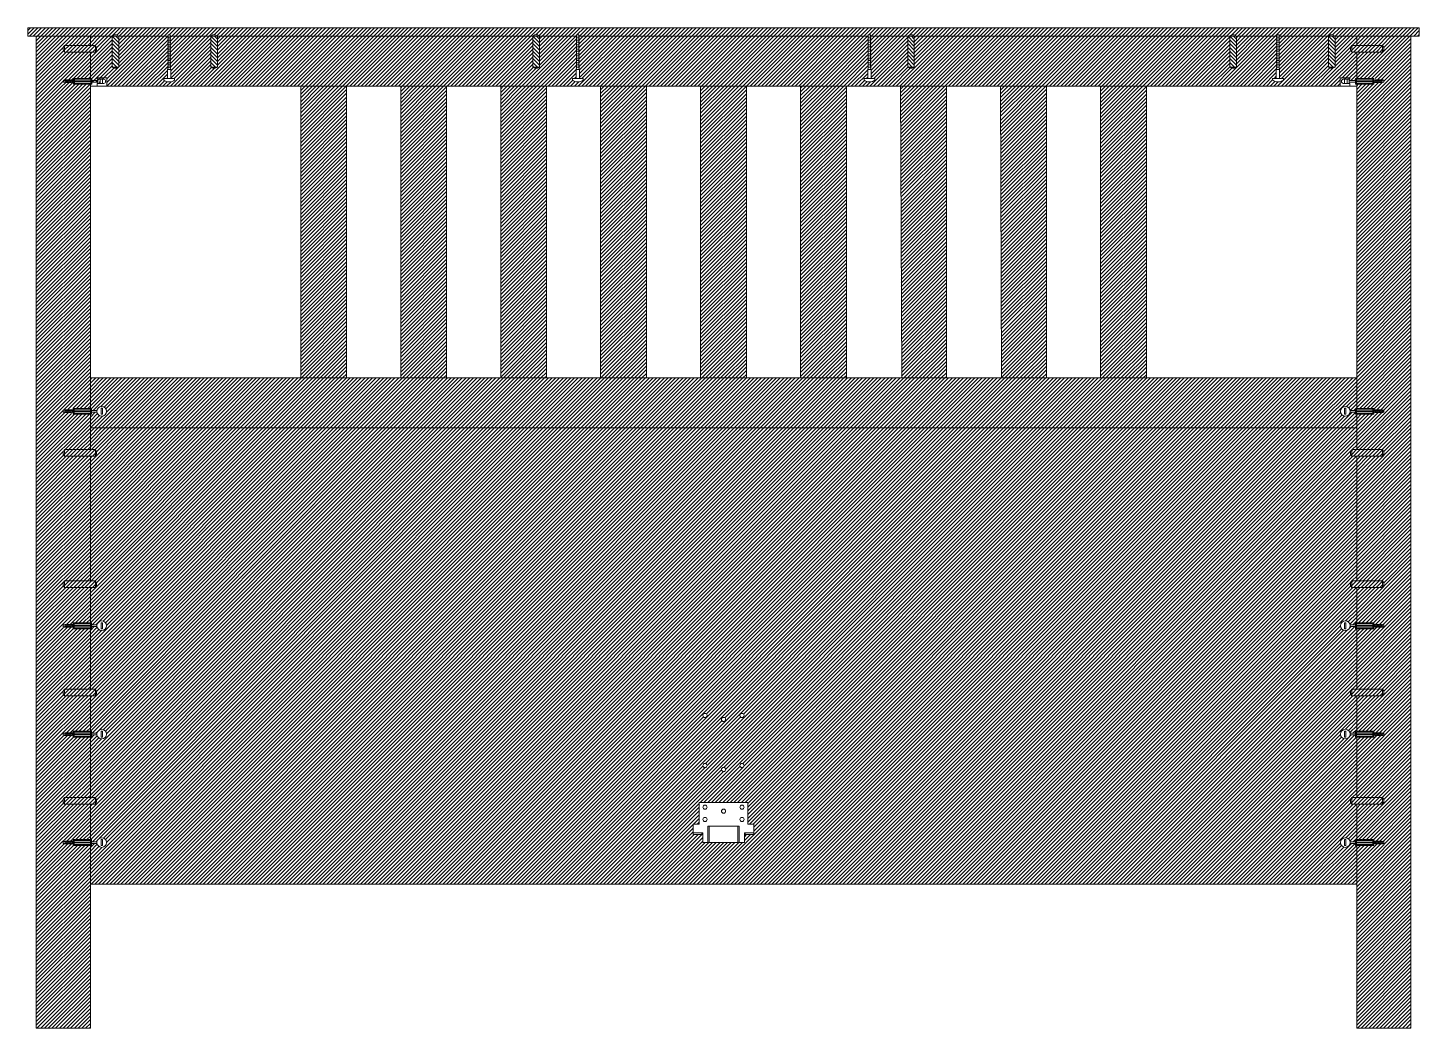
# Model space of a CAD drawing. Header units: centimetres. Extents: x 1374 to 32783, y -8913 to -2520.
# Drawn here: x 15496 to 17166, y -5605 to -4405 of the extents above; entities that cross this region are included whole.
import ezdxf

# ---------------------------------------------------------------- set-up
doc = ezdxf.new("R2010")
doc.units = ezdxf.units.CM
for name, color, linetype, lineweight in [('A-DETL-MCUT1', 7, 'Continuous', 18), ('A-ELEV-MBE', 8, 'Continuous', 18), ('A-FURN', 8, 'Continuous', 18), ('A-SECT-MCUT1', 7, 'Continuous', 13), ('G-ANNO-NPLT', 2, 'Continuous', 18)]:
    doc.layers.add(name, color=color, linetype=linetype, lineweight=lineweight)

# ---------------------------------------------------------------- blocks, each defined once
blk = doc.blocks.new('12222222')
at = {"layer": 'A-SECT-MCUT1'}
for p, q in [((5575.4, 337.4), (5568.4, 337.4)), ((5568.4, 315.4), (5568.4, 337.4)), ((5575.4, 336.2), (5568.4, 336.2)), ((5569.4, 316.6), (5569.4, 336.2)), ((5569.9, 348.1), (5573.9, 346.9)), ((5569.9, 346.8), (5573.9, 345.7)), ((5569.9, 345.6), (5573.9, 344.4)), ((5569.9, 344.3), (5573.9, 343.2)), ((5569.9, 343.1), (5573.9, 341.9)), ((5569.9, 341.9), (5573.9, 340.7)), ((5569.9, 340.6), (5573.9, 339.4)), ((5569.9, 339.4), (5573.9, 338.2)), ((5573.1, 349.4), (5570.7, 349.4)), ((5571.4, 336.2), (5571.4, 316.6)), ((5572.4, 336.2), (5572.4, 316.6)), ((5574.4, 316.6), (5574.4, 336.2)), ((5575.4, 315.4), (5575.4, 337.4)), ((5575.4, 337.4), (5575.4, 336.2)), ((5567.8, 308.9), (5569.3, 308.9)), ((5567.8, 297.3), (5567.8, 308.9)), ((5569.3, 308.9), (5567.8, 308.9)), ((5575.4, 316.6), (5568.4, 316.6)), ((5575.4, 315.4), (5568.4, 315.4)), ((5569.3, 308.9), (5569.3, 300.9)), ((5569.3, 305.4), (5569.3, 307.9)), ((5574.5, 307.9), (5569.3, 307.9)), ((5574.5, 305.4), (5569.3, 305.4)), ((5569.3, 305.4), (5574.5, 305.4)), ((5574.5, 302.4), (5569.3, 302.4)), ((5570.9, 307.9), (5570.9, 315.4)), ((5572.9, 307.9), (5572.9, 315.4)), ((5574.5, 308.9), (5577.8, 308.9)), ((5574.5, 308.9), (5574.5, 300.9)), ((5574.5, 305.4), (5574.5, 307.9)), ((5575.4, 315.4), (5575.4, 316.6)), ((5577.8, 297.3), (5577.8, 308.9)), ((5577.8, 297.3), (5567.8, 297.3))]:
    blk.add_line(p, q, dxfattribs=at)
for points in [[(5570.7, 349.4), (5570.7, 337.4)], [(5573.1, 337.4), (5573.1, 349.4)]]:
    blk.add_lwpolyline(points, dxfattribs=at)
blk.add_arc((5571.9, 301.4), 2.67, 190.3048, 349.6952, dxfattribs=at)
blk = doc.blocks.new('66666666666666666666666666666666666')
at = {"layer": 'A-ELEV-MBE'}
h = blk.add_hatch(dxfattribs=at)
h.set_pattern_fill('ANSI31', color=256)
h.paths.add_polyline_path([(14080.5, -534.8), (14070.5, -534.8), (14005.5, -534.8), (12420.5, -534.8), (12410.5, -534.8), (12410.5, -544.8), (12511.5, -544.8), (12514, -543.3), (12517, -543.3), (12519.5, -544.8), (12578.7, -544.8), (12578.7, -543.3), (12581.4, -543.3), (12581.4, -544.8), (12630, -544.8), (12632.5, -543.3), (12635.5, -543.3), (12638, -544.8), (13016.5, -544.8), (13019, -543.3), (13022, -543.3), (13024.5, -544.8), (13069.2, -544.8), (13069.2, -543.3), (13071.9, -543.3), (13071.9, -544.8), (13419.2, -544.8), (13419.2, -543.3), (13421.9, -543.3), (13421.9, -544.8), (13466.5, -544.8), (13469, -543.3), (13472, -543.3), (13474.5, -544.8), (13853, -544.8), (13855.5, -543.3), (13858.5, -543.3), (13861, -544.8), (13909.7, -544.8), (13909.7, -543.3), (13912.4, -543.3), (13912.4, -544.8), (13971.5, -544.8), (13974, -543.3), (13977, -543.3), (13979.5, -544.8), (14080.5, -544.8)])
h = blk.add_hatch(dxfattribs=at)
h.set_pattern_fill('ANSI31', color=256)
h.paths.add_polyline_path([(12485.5, -602.4), (12465, -602.4), (12465, -595.4), (12485.5, -595.4), (12485.5, -563.8), (12454.5, -563.8), (12453, -561.3), (12453, -555.8), (12485.5, -555.8), (12485.5, -544.8), (12420.5, -544.8), (12420.5, -1074.8), (12420.5, -1734.8), (12485.5, -1734.8), (12485.5, -1515.6), (12462.6, -1515.6), (12463.3, -1513.3), (12462.1, -1513.3), (12461.8, -1514.1), (12458.1, -1514.1), (12458.3, -1513.3), (12457.1, -1513.3), (12456.9, -1514.1), (12453, -1514.1), (12453, -1511), (12455.3, -1511), (12455.5, -1510.1), (12458, -1510.1), (12458, -1510.1), (12461.7, -1510.1), (12461.5, -1511), (12462.7, -1511), (12463.4, -1508.6), (12485.5, -1508.6), (12485.5, -1466.1), (12454.5, -1466.1), (12453, -1463.6), (12453, -1458.1), (12485.5, -1458.1), (12485.5, -1385.6), (12462.6, -1385.6), (12463.3, -1383.3), (12462.1, -1383.3), (12461.8, -1384.1), (12456.9, -1384.1), (12457.1, -1383.3), (12455.8, -1383.3), (12455.6, -1384.1), (12453, -1384.1), (12453, -1381), (12455.3, -1381), (12455.5, -1380.1), (12458, -1380.1), (12458, -1380.1), (12461.7, -1380.1), (12461.5, -1381), (12462.7, -1381), (12463.4, -1378.6), (12485.5, -1378.6), (12485.5, -1336.1), (12454.5, -1336.1), (12453, -1333.6), (12453, -1328.1), (12485.5, -1328.1), (12485.5, -1255.6), (12462.6, -1255.6), (12463.3, -1253.3), (12462.1, -1253.3), (12461.8, -1254.1), (12456.9, -1254.1), (12457.1, -1253.3), (12455.8, -1253.3), (12455.6, -1254.1), (12453, -1254.1), (12453, -1251), (12455.3, -1251), (12455.5, -1250.1), (12458, -1250.1), (12458, -1250.1), (12461.7, -1250.1), (12461.5, -1251), (12462.7, -1251), (12463.4, -1248.6), (12485.5, -1248.6), (12485.5, -1206.1), (12454.5, -1206.1), (12453, -1203.6), (12453, -1198.1), (12485.5, -1198.1), (12485.5, -1048.8), (12454.5, -1048.8), (12453, -1046.3), (12453, -1040.8), (12485.5, -1040.8), (12485.5, -998.3), (12462.6, -998.3), (12463.3, -995.9), (12462.1, -995.9), (12461.8, -996.8), (12458.1, -996.8), (12458.3, -995.9), (12457.1, -995.9), (12456.9, -996.8), (12453, -996.8), (12453, -993.6), (12455.3, -993.6), (12455.5, -992.8), (12458, -992.8), (12458, -992.8), (12461.7, -992.8), (12461.5, -993.6), (12462.7, -993.6), (12463.4, -991.3), (12485.5, -991.3)])
h = blk.add_hatch(dxfattribs=at)
h.set_pattern_fill('ANSI31', color=256)
h.paths.add_polyline_path([(13853, -544.8), (13474.5, -544.8), (13474.5, -581.8), (13472, -583.3), (13469, -583.3), (13466.5, -581.8), (13466.5, -544.8), (13421.9, -544.8), (13421.9, -548.1), (13421.9, -559), (13421.9, -582.7), (13422.5, -584.7), (13422.5, -595.7), (13427.1, -595.7), (13427.1, -597.7, -0.133853), (13421.1, -599.6), (13420.8, -599.6, -0.162936), (13414.1, -597.7), (13414.1, -595.7), (13418.5, -595.7), (13418.5, -582.7), (13419.2, -582.7), (13419.2, -556.2), (13419.2, -548.3), (13419.2, -544.8), (13071.9, -544.8), (13071.9, -548.1), (13071.9, -559), (13071.9, -582.7), (13072.5, -584.7), (13072.5, -595.7), (13077.1, -595.7), (13077.1, -597.7, -0.133853), (13071.1, -599.6), (13070.8, -599.6, -0.162936), (13064.1, -597.7), (13064.1, -595.7), (13068.5, -595.7), (13068.5, -582.7), (13069.2, -582.7), (13069.2, -556.2), (13069.2, -548.3), (13069.2, -544.8), (13024.5, -544.8), (13024.5, -581.8), (13022, -583.3), (13019, -583.3), (13016.5, -581.8), (13016.5, -544.8), (12638, -544.8), (12638, -581.8), (12635.5, -583.3), (12632.5, -583.3), (12630, -581.8), (12630, -544.8), (12581.4, -544.8), (12581.4, -548.1), (12581.4, -559), (12581.4, -582.7), (12582, -584.7), (12582, -595.7), (12586.6, -595.7), (12586.6, -597.7, -0.133853), (12580.6, -599.6), (12580.3, -599.6, -0.162936), (12573.6, -597.7), (12573.6, -595.7), (12578, -595.7), (12578, -582.7), (12578.7, -582.7), (12578.7, -556.2), (12578.7, -548.3), (12578.7, -544.8), (12519.5, -544.8), (12519.5, -581.8), (12517, -583.3), (12514, -583.3), (12511.5, -581.8), (12511.5, -544.8), (12485.5, -544.8), (12485.5, -555.8), (12491.5, -555.8), (12493, -558.3), (12493, -561.3), (12491.5, -563.8), (12485.5, -563.8), (12485.5, -595.4), (12487, -595.4), (12487, -599.9), (12494.5, -599.9), (12497, -600.5), (12497, -596.3), (12493.5, -596.3), (12493.5, -594.8), (12505.1, -594.8), (12505.1, -604.8), (12738, -604.8), (12793, -604.8), (12858, -604.8), (12913, -604.8), (12978, -604.8), (13033, -604.8), (13098, -604.8), (13153, -604.8), (13218, -604.8), (13273, -604.8), (13338, -604.8), (13393, -604.8), (13458, -604.8), (13513, -604.8), (13578, -604.8), (13633, -604.8), (13698, -604.8), (13753, -604.8), (13985.9, -604.8), (13985.9, -594.8), (13997.5, -594.8), (13997.5, -597.9), (14004, -597.9), (14004, -595.4), (14005.5, -595.4), (14005.5, -563.8), (13999.5, -563.8), (13998, -561.3), (13998, -558.3), (13999.5, -555.8), (14005.5, -555.8), (14005.5, -544.8), (13979.5, -544.8), (13979.5, -581.8), (13977, -583.3), (13974, -583.3), (13971.5, -581.8), (13971.5, -544.8), (13912.4, -544.8), (13912.4, -548.1), (13912.4, -559), (13912.4, -582.7), (13913, -584.7), (13913, -595.7), (13917.6, -595.7), (13917.6, -597.7, -0.133853), (13911.6, -599.6), (13911.3, -599.6, -0.162936), (13904.6, -597.7), (13904.6, -595.7), (13909, -595.7), (13909, -582.7), (13909.7, -582.7), (13909.7, -556.2), (13909.7, -548.3), (13909.7, -544.8), (13861, -544.8), (13861, -581.8), (13858.5, -583.3), (13855.5, -583.3), (13853, -581.8)])
h = blk.add_hatch(dxfattribs=at)
h.set_pattern_fill('ANSI31', color=256)
h.paths.add_polyline_path([(14070.5, -544.8), (14005.5, -544.8), (14005.5, -555.8), (14036.5, -555.8), (14038.9, -559.8), (14036.5, -563.8), (14005.5, -563.8), (14005.5, -595.4), (14029.6, -595.4), (14028.9, -597.7), (14030.1, -597.7), (14030.4, -596.9), (14036.6, -596.9), (14036.4, -597.7), (14038, -597.7), (14038, -600.1), (14035.7, -600.1), (14035.4, -600.9), (14033, -600.9), (14033, -600.9), (14028, -600.9), (14028.2, -600.1), (14027, -600.1), (14026, -603.5), (14026, -602.4), (14005.5, -602.4), (14005.5, -991.3), (14026, -991.3), (14026, -998.3), (14005.5, -998.3), (14005.5, -1014.8), (14005.5, -1040.8), (14036.5, -1040.8), (14038.9, -1044.8), (14036.5, -1048.8), (14005.5, -1048.8), (14005.5, -1074.8), (14005.5, -1198.1), (14036.5, -1198.1), (14038.9, -1202.1), (14036.5, -1206.1), (14005.5, -1206.1), (14005.5, -1248.6), (14026, -1248.6), (14026, -1255.6), (14005.5, -1255.6), (14005.5, -1328.1), (14036.5, -1328.1), (14038.9, -1332.1), (14036.5, -1336.1), (14005.5, -1336.1), (14005.5, -1378.6), (14026, -1378.6), (14026, -1385.6), (14005.5, -1385.6), (14005.5, -1458.1), (14036.5, -1458.1), (14038.9, -1462.1), (14036.5, -1466.1), (14005.5, -1466.1), (14005.5, -1508.6), (14026, -1508.6), (14026, -1515.6), (14005.5, -1515.6), (14005.5, -1734.8), (14070.5, -1734.8), (14070.5, -1074.8)])
h = blk.add_hatch(dxfattribs=at)
h.set_pattern_fill('ANSI31', color=256)
h.paths.add_polyline_path([(12493, -561.3), (12491.5, -563.8), (12491.5, -555.8), (12493, -558.3)], flags=17)
h = blk.add_hatch(dxfattribs=at)
h.set_pattern_fill('ANSI31', color=256)
h.paths.add_polyline_path([(12505.1, -594.8), (12493.5, -594.8), (12493.5, -596.3), (12501.5, -596.3)], flags=17)
h = blk.add_hatch(dxfattribs=at)
h.set_pattern_fill('ANSI31', color=256)
h.paths.add_polyline_path([(13985.9, -594.8), (13997.5, -594.8), (13997.5, -596.3), (13989.5, -596.3)], flags=17)
h = blk.add_hatch(dxfattribs=at)
h.set_pattern_fill('ANSI31', color=256)
h.paths.add_polyline_path([(12738, -954.8), (12793, -954.8), (12793, -604.8), (12738, -604.8)])
h = blk.add_hatch(dxfattribs=at)
h.set_pattern_fill('ANSI31', color=256)
h.paths.add_polyline_path([(12913, -604.8), (12858, -604.8), (12858, -954.8), (12913, -954.8)])
h = blk.add_hatch(dxfattribs=at)
h.set_pattern_fill('ANSI31', color=256)
h.paths.add_polyline_path([(12978, -954.8), (13033, -954.8), (13033, -604.8), (12978, -604.8)])
h = blk.add_hatch(dxfattribs=at)
h.set_pattern_fill('ANSI31', color=256)
h.paths.add_polyline_path([(13153, -604.8), (13098, -604.8), (13098, -954.8), (13153, -954.8)])
h = blk.add_hatch(dxfattribs=at)
h.set_pattern_fill('ANSI31', color=256)
h.paths.add_polyline_path([(13218, -954.8), (13273, -954.8), (13273, -604.8), (13218, -604.8)])
h = blk.add_hatch(dxfattribs=at)
h.set_pattern_fill('ANSI31', color=256)
h.paths.add_polyline_path([(13393, -604.8), (13338, -604.8), (13338, -954.8), (13358.4, -954.8), (13393, -954.8)])
h = blk.add_hatch(dxfattribs=at)
h.set_pattern_fill('ANSI31', color=256)
h.paths.add_polyline_path([(13513, -604.8), (13458, -604.8), (13459.3, -954.8), (13513, -954.8)])
h = blk.add_hatch(dxfattribs=at)
h.set_pattern_fill('ANSI31', color=256)
h.paths.add_polyline_path([(13579.1, -954.8), (13633, -954.8), (13633, -604.8), (13578, -604.8)])
h = blk.add_hatch(dxfattribs=at)
h.set_pattern_fill('ANSI31', color=256)
h.paths.add_polyline_path([(13753, -604.8), (13698, -604.8), (13698, -954.8), (13753, -954.8)])
h = blk.add_hatch(dxfattribs=at)
h.set_pattern_fill('ANSI31', color=256)
h.paths.add_polyline_path([(14005.5, -954.8), (13358.4, -954.8), (13338, -954.8), (12586.8, -954.8), (12485.5, -954.8), (12485.5, -991.3), (12487, -991.3), (12487, -993.8), (12493.5, -993.8, -0.916908), (12505, -994.8, -0.916908), (12493.5, -995.8), (12487, -995.8), (12487, -998.3), (12485.5, -998.3), (12485.5, -1014.8), (14005.5, -1014.8), (14005.5, -998.3), (14004, -998.3), (14004, -995.8), (13997.5, -995.8, -0.916908), (13986, -994.8, -0.916908), (13997.5, -993.8), (14004, -993.8), (14004, -991.3), (14005.5, -991.3)])
h = blk.add_hatch(dxfattribs=at)
h.set_pattern_fill('ANSI31', color=256)
h.paths.add_polyline_path([(14005.5, -1336.1), (13999.5, -1336.1), (13998, -1333.6), (13998, -1330.6), (13999.5, -1328.1), (14005.5, -1328.1), (14005.5, -1255.6), (14004, -1255.6), (14004, -1253.1), (13997.5, -1253.1, -0.916908), (13986, -1252.1, -0.916908), (13997.5, -1251.1), (14004, -1251.1), (14004, -1248.6), (14005.5, -1248.6), (14005.5, -1206.1), (13999.5, -1206.1), (13998, -1203.6), (13998, -1200.6), (13999.5, -1198.1), (14005.5, -1198.1), (14005.5, -1074.8), (14005.5, -1048.8), (13999.5, -1048.8), (13998, -1046.3), (13998, -1043.3), (13999.5, -1040.8), (14005.5, -1040.8), (14005.5, -1014.8), (12485.5, -1014.8), (12485.5, -1040.8), (12491.5, -1040.8), (12493, -1043.3), (12493, -1046.3), (12491.5, -1048.8), (12485.5, -1048.8), (12485.5, -1198.1), (12491.5, -1198.1), (12493, -1200.6), (12493, -1203.6), (12491.5, -1206.1), (12485.5, -1206.1), (12485.5, -1248.6), (12487, -1248.6), (12487, -1251.1), (12493.5, -1251.1, -0.916908), (12505, -1252.1, -0.916908), (12493.5, -1253.1), (12487, -1253.1), (12487, -1255.6), (12485.5, -1255.6), (12485.5, -1328.1), (12491.5, -1328.1), (12493, -1330.6), (12493, -1333.6), (12491.5, -1336.1), (12485.5, -1336.1), (12485.5, -1378.6), (12487, -1378.6), (12487, -1381.1), (12493.5, -1381.1, -0.916908), (12505, -1382.1, -0.916908), (12493.5, -1383.1), (12487, -1383.1), (12487, -1385.6), (12485.5, -1385.6), (12485.5, -1458.1), (12491.5, -1458.1), (12493, -1460.6), (12493, -1463.6), (12491.5, -1466.1), (12485.5, -1466.1), (12485.5, -1508.6), (12487, -1508.6), (12487, -1511.1), (12493.5, -1511.1, -0.916908), (12505, -1512.1, -0.916908), (12493.5, -1513.1), (12487, -1513.1), (12487, -1515.6), (12485.5, -1515.6), (12485.5, -1562.1), (14005.5, -1562.1), (14005.5, -1515.6), (14004, -1515.6), (14004, -1513.1), (13997.5, -1513.1, -0.916908), (13986, -1512.1, -0.916908), (13997.5, -1511.1), (14004, -1511.1), (14004, -1508.6), (14005.5, -1508.6), (14005.5, -1466.1), (13999.5, -1466.1), (13998, -1463.6), (13998, -1460.6), (13999.5, -1458.1), (14005.5, -1458.1), (14005.5, -1385.6), (14004, -1385.6), (14004, -1383.1), (13997.5, -1383.1, -0.916908), (13986, -1382.1, -0.916908), (13997.5, -1381.1), (14004, -1381.1), (14004, -1378.6), (14005.5, -1378.6)])
h.paths.add_polyline_path([(13225.8, -1359.7, -1), (13220.8, -1359.7, -1)], flags=16)
h.paths.add_polyline_path([(13225.8, -1419.7, -1), (13220.8, -1419.7, -1)], flags=16)
h.paths.add_polyline_path([(13216.3, -1464), (13274.7, -1464), (13274.7, -1490.1), (13282, -1490.1), (13282, -1502.6), (13271.5, -1502.6), (13271.5, -1500.5), (13270.5, -1500.5), (13270.5, -1512.1), (13220.5, -1512.1), (13220.5, -1500.5), (13219.5, -1500.5), (13219.5, -1502.6), (13209, -1502.6), (13209, -1490.1), (13216.3, -1490.1)], flags=16)
h.paths.add_polyline_path([(13225.8, -1469.7, -1), (13220.8, -1469.7, -1)], flags=0)
h.paths.add_polyline_path([(13225.8, -1484.4, -1), (13220.8, -1484.4, -1)], flags=0)
h.paths.add_polyline_path([(13248, -1364.5, -1), (13243, -1364.5, -1)], flags=16)
h.paths.add_polyline_path([(13248, -1424.5, -1), (13243, -1424.5, -1)], flags=16)
h.paths.add_polyline_path([(13248, -1474.5, -1), (13243, -1474.5, -1)], flags=0)
h.paths.add_polyline_path([(13270.1, -1359.7, -1), (13265.1, -1359.7, -1)], flags=16)
h.paths.add_polyline_path([(13270.1, -1419.7, -1), (13265.1, -1419.7, -1)], flags=16)
h.paths.add_polyline_path([(13270.1, -1469.7, -1), (13265.1, -1469.7, -1)], flags=0)
h.paths.add_polyline_path([(13270.1, -1484.4, -1), (13265.1, -1484.4, -1)], flags=0)
h = blk.add_hatch(dxfattribs=at)
h.set_pattern_fill('ANSI31', color=256)
h.paths.add_polyline_path([(13998, -1046.3), (13998, -1040.8), (13999.5, -1040.8), (13999.5, -1048.8)], flags=17)
h = blk.add_hatch(dxfattribs=at)
h.set_pattern_fill('ANSI31', color=256)
h.paths.add_polyline_path([(13999.5, -1198.1), (13999.5, -1206.1), (13998, -1203.6), (13998, -1198.1)], flags=17)
h = blk.add_hatch(dxfattribs=at)
h.set_pattern_fill('ANSI31', color=256)
h.paths.add_polyline_path([(13999.5, -1328.1), (13999.5, -1336.1), (13998, -1333.6), (13998, -1328.1)], flags=17)
h = blk.add_hatch(dxfattribs=at)
h.set_pattern_fill('ANSI31', color=256)
h.paths.add_polyline_path([(13999.5, -1458.1), (13999.5, -1466.1), (13998, -1463.6), (13998, -1458.1)], flags=17)
at = {"layer": 'A-SECT-MCUT1'}
h = blk.add_hatch(dxfattribs=at)
h.set_pattern_fill('ANSI31', color=256, angle=90)
h.set_pattern_definition([(135, (12541.7117, -8049.8805), (-2.245064, -2.245064), [])])
h.paths.add_polyline_path([(12511.5, -581.8), (12519.5, -581.8), (12519.5, -544.8), (12511.5, -544.8)])
h = blk.add_hatch(dxfattribs=at)
h.set_pattern_fill('ANSI31', color=256, angle=90)
h.set_pattern_definition([(135, (12660.2117, -8049.8805), (-2.245064, -2.245064), [])])
h.paths.add_polyline_path([(12630, -581.8), (12638, -581.8), (12638, -544.8), (12630, -544.8)])
h = blk.add_hatch(dxfattribs=at)
h.set_pattern_fill('ANSI31', color=256, angle=90)
h.set_pattern_definition([(135, (13046.7117, -8049.8805), (-2.245064, -2.245064), [])])
h.paths.add_polyline_path([(13016.5, -581.8), (13024.5, -581.8), (13024.5, -544.8), (13016.5, -544.8)])
h = blk.add_hatch(dxfattribs=at)
h.set_pattern_fill('ANSI31', color=256, angle=90)
h.set_pattern_definition([(135, (13496.7117, -8049.8805), (-2.245064, -2.245064), [])])
h.paths.add_polyline_path([(13466.5, -581.8), (13474.5, -581.8), (13474.5, -544.8), (13466.5, -544.8)])
h = blk.add_hatch(dxfattribs=at)
h.set_pattern_fill('ANSI31', color=256, angle=90)
h.set_pattern_definition([(135, (13883.2117, -8049.8805), (-2.245064, -2.245064), [])])
h.paths.add_polyline_path([(13853, -581.8), (13861, -581.8), (13861, -544.8), (13853, -544.8)])
h = blk.add_hatch(dxfattribs=at)
h.set_pattern_fill('ANSI31', color=256, angle=90)
h.set_pattern_definition([(135, (14001.7117, -8049.8805), (-2.245064, -2.245064), [])])
h.paths.add_polyline_path([(13971.5, -581.8), (13979.5, -581.8), (13979.5, -544.8), (13971.5, -544.8)])
h = blk.add_hatch(dxfattribs=at)
h.set_pattern_fill('ANSI31', color=256)
h.set_pattern_definition([(45, (4986.376, -585.9848), (-2.245064, 2.245064), [])])
h.paths.add_polyline_path([(12454.5, -555.8), (12454.5, -563.8), (12491.5, -563.8), (12491.5, -555.8)])
h = blk.add_hatch(dxfattribs=at)
h.set_pattern_fill('ANSI31', color=256)
h.set_pattern_definition([(45, (2571.376, -585.9848), (-2.245064, 2.245064), [])])
h.paths.add_polyline_path([(13999.5, -555.8), (13999.5, -563.8), (14036.5, -563.8), (14036.5, -555.8)])
h = blk.add_hatch(dxfattribs=at)
h.set_pattern_fill('ANSI31', color=256)
h.set_pattern_definition([(45, (4986.376, -1070.9848), (-2.245064, 2.245064), [])])
h.paths.add_polyline_path([(12454.5, -1040.8), (12454.5, -1048.8), (12491.5, -1048.8), (12491.5, -1040.8)])
h = blk.add_hatch(dxfattribs=at)
h.set_pattern_fill('ANSI31', color=256)
h.set_pattern_definition([(45, (2571.376, -1070.9848), (-2.245064, 2.245064), [])])
h.paths.add_polyline_path([(13999.5, -1040.8), (13999.5, -1048.8), (14036.5, -1048.8), (14036.5, -1040.8)])
h = blk.add_hatch(dxfattribs=at)
h.set_pattern_fill('ANSI31', color=256)
h.set_pattern_definition([(45, (4986.376, -1228.3478), (-2.245064, 2.245064), [])])
h.paths.add_polyline_path([(12454.5, -1198.1), (12454.5, -1206.1), (12491.5, -1206.1), (12491.5, -1198.1)])
h = blk.add_hatch(dxfattribs=at)
h.set_pattern_fill('ANSI31', color=256)
h.set_pattern_definition([(45, (2571.376, -1228.3478), (-2.245064, 2.245064), [])])
h.paths.add_polyline_path([(13999.5, -1198.1), (13999.5, -1206.1), (14036.5, -1206.1), (14036.5, -1198.1)])
h = blk.add_hatch(dxfattribs=at)
h.set_pattern_fill('ANSI31', color=256)
h.set_pattern_definition([(45, (4986.376, -1358.3478), (-2.245064, 2.245064), [])])
h.paths.add_polyline_path([(12454.5, -1328.1), (12454.5, -1336.1), (12491.5, -1336.1), (12491.5, -1328.1)])
h = blk.add_hatch(dxfattribs=at)
h.set_pattern_fill('ANSI31', color=256)
h.set_pattern_definition([(45, (2571.376, -1358.3478), (-2.245064, 2.245064), [])])
h.paths.add_polyline_path([(13999.5, -1328.1), (13999.5, -1336.1), (14036.5, -1336.1), (14036.5, -1328.1)])
h = blk.add_hatch(dxfattribs=at)
h.set_pattern_fill('ANSI31', color=256)
h.set_pattern_definition([(45, (4986.376, -1488.3478), (-2.245064, 2.245064), [])])
h.paths.add_polyline_path([(12454.5, -1458.1), (12454.5, -1466.1), (12491.5, -1466.1), (12491.5, -1458.1)])
h = blk.add_hatch(dxfattribs=at)
h.set_pattern_fill('ANSI31', color=256)
h.set_pattern_definition([(45, (2571.376, -1488.3478), (-2.245064, 2.245064), [])])
h.paths.add_polyline_path([(13999.5, -1458.1), (13999.5, -1466.1), (14036.5, -1466.1), (14036.5, -1458.1)])
at = {"layer": 'A-DETL-MCUT1'}
for centre in [(13223.3, -1359.7), (13245.5, -1364.5), (13267.6, -1359.7), (13223.3, -1419.7), (13267.6, -1419.7), (13245.5, -1424.5)]:
    blk.add_circle(centre, 2.5, dxfattribs=at)
at = {"layer": 'A-ELEV-MBE'}
for p, q in [((12420.5, -534.8), (12410.5, -534.8)), ((12410.5, -534.8), (12410.5, -544.8)), ((12410.5, -544.8), (12511.5, -544.8)), ((14005.5, -534.8), (12420.5, -534.8)), ((12420.5, -544.8), (12420.5, -1074.8)), ((12485.5, -544.8), (12485.5, -555.8)), ((12519.5, -544.8), (12578.7, -544.8)), ((12630, -544.8), (12581.4, -544.8)), ((13016.5, -544.8), (12638, -544.8)), ((13069.2, -544.8), (13024.5, -544.8)), ((13419.2, -544.8), (13071.9, -544.8)), ((13466.5, -544.8), (13421.9, -544.8)), ((13853, -544.8), (13474.5, -544.8)), ((13909.7, -544.8), (13861, -544.8)), ((13971.5, -544.8), (13912.4, -544.8)), ((14080.5, -544.8), (13979.5, -544.8)), ((14005.5, -534.8), (14070.5, -534.8)), ((14005.5, -555.8), (14005.5, -544.8)), ((14080.5, -534.8), (14070.5, -534.8)), ((14070.5, -544.8), (14070.5, -1074.8)), ((14080.5, -544.8), (14080.5, -534.8)), ((12485.5, -563.8), (12485.5, -595.4)), ((14005.5, -595.4), (14005.5, -563.8)), ((12485.5, -602.4), (12485.5, -991.3)), ((12485.5, -604.8), (12738, -604.8)), ((12738, -604.8), (12738, -954.8)), ((12738, -604.8), (12793, -604.8)), ((12793, -604.8), (12793, -954.8)), ((12793, -604.8), (12858, -604.8)), ((12858, -604.8), (12858, -954.8)), ((12858, -604.8), (12913, -604.8)), ((12913, -604.8), (12913, -954.8)), ((12913, -604.8), (12978, -604.8)), ((12978, -604.8), (12978, -954.8)), ((12978, -604.8), (13033, -604.8)), ((13033, -604.8), (13033, -954.8)), ((13033, -604.8), (13098, -604.8)), ((13098, -604.8), (13098, -954.8)), ((13098, -604.8), (13153, -604.8)), ((13153, -604.8), (13153, -954.8)), ((13153, -604.8), (13218, -604.8)), ((13218, -604.8), (13218, -954.8)), ((13218, -604.8), (13273, -604.8)), ((13273, -604.8), (13273, -954.8)), ((13273, -604.8), (13338, -604.8)), ((13338, -604.8), (13338, -954.8)), ((13338, -604.8), (13393, -604.8)), ((13393, -604.8), (13393, -954.8)), ((13393, -604.8), (13458, -604.8)), ((13458, -604.8), (13459.3, -954.8)), ((13458, -604.8), (13513, -604.8)), ((13513, -604.8), (13513, -954.8)), ((13513, -604.8), (13578, -604.8)), ((13578, -604.8), (13579.1, -954.8)), ((13578, -604.8), (13633, -604.8)), ((13633, -604.8), (13633, -954.8)), ((13633, -604.8), (13698, -604.8)), ((13698, -604.8), (13698, -954.8)), ((13698, -604.8), (13753, -604.8)), ((13753, -604.8), (13753, -954.8)), ((13753, -604.8), (14005.5, -604.8)), ((14005.5, -991.3), (14005.5, -602.4)), ((12485.5, -954.8), (12586.8, -954.8)), ((12586.8, -954.8), (13358.4, -954.8)), ((13358.4, -954.8), (14005.5, -954.8)), ((12485.5, -998.3), (12485.5, -1040.8)), ((14005.5, -1040.8), (14005.5, -998.3)), ((12485.5, -1014.8), (14005.5, -1014.8)), ((12485.5, -1048.8), (12485.5, -1198.1)), ((14005.5, -1074.8), (14005.5, -1048.8)), ((12420.5, -1074.8), (12420.5, -1734.8)), ((14005.5, -1074.8), (14005.5, -1198.1)), ((14070.5, -1074.8), (14070.5, -1734.8)), ((12485.5, -1206.1), (12485.5, -1248.6)), ((14005.5, -1206.1), (14005.5, -1248.6)), ((12485.5, -1255.6), (12485.5, -1328.1)), ((14005.5, -1255.6), (14005.5, -1328.1)), ((12485.5, -1336.1), (12485.5, -1378.6)), ((14005.5, -1336.1), (14005.5, -1378.6)), ((12485.5, -1385.6), (12485.5, -1458.1)), ((14005.5, -1385.6), (14005.5, -1458.1)), ((12485.5, -1466.1), (12485.5, -1508.6)), ((14005.5, -1466.1), (14005.5, -1508.6)), ((12485.5, -1734.8), (12485.5, -1515.6)), ((14005.5, -1515.6), (14005.5, -1734.8)), ((14005.5, -1562.1), (12485.5, -1562.1)), ((12420.5, -1734.8), (12485.5, -1734.8)), ((14070.5, -1734.8), (14005.5, -1734.8))]:
    blk.add_line(p, q, dxfattribs=at)
at = {"layer": 'A-FURN'}
for p, q in [((12493.4, -994.8), (12493.4, -994.8)), ((12493.4, -1252.1), (12493.4, -1252.1)), ((13997.6, -1252.1), (13997.6, -1252.1)), ((12493.4, -1382.1), (12493.4, -1382.1)), ((13997.6, -1382.1), (13997.6, -1382.1)), ((12493.4, -1512.1), (12493.4, -1512.1)), ((13997.6, -1512.1), (13997.6, -1512.1))]:
    blk.add_line(p, q, dxfattribs=at)
at = {"layer": 'A-SECT-MCUT1'}
for p, q in [((12511.5, -544.8), (12514, -543.3)), ((12511.5, -581.8), (12511.5, -544.8)), ((12511.5, -544.8), (12519.5, -544.8)), ((12517, -543.3), (12514, -543.3)), ((12517, -543.3), (12519.5, -544.8)), ((12519.5, -581.8), (12519.5, -544.8)), ((12578, -546.1), (12582, -545.9)), ((12578, -548.3), (12582, -548.1)), ((12578, -548.3), (12582, -548.1)), ((12578, -550.4), (12582, -550.2)), ((12578.7, -548.3), (12578.7, -543.3)), ((12581.4, -543.3), (12578.7, -543.3)), ((12578.7, -559), (12578.7, -548.3)), ((12581.4, -548.1), (12581.4, -543.3)), ((12581.4, -559), (12581.4, -548.1)), ((12630, -544.8), (12632.5, -543.3)), ((12630, -581.8), (12630, -544.8)), ((12630, -544.8), (12638, -544.8)), ((12635.5, -543.3), (12632.5, -543.3)), ((12635.5, -543.3), (12638, -544.8)), ((12638, -581.8), (12638, -544.8)), ((13016.5, -544.8), (13019, -543.3)), ((13016.5, -581.8), (13016.5, -544.8)), ((13016.5, -544.8), (13024.5, -544.8)), ((13022, -543.3), (13019, -543.3)), ((13022, -543.3), (13024.5, -544.8)), ((13024.5, -581.8), (13024.5, -544.8)), ((13068.5, -546.1), (13072.5, -545.9)), ((13068.5, -548.3), (13072.5, -548.1)), ((13068.5, -548.3), (13072.5, -548.1)), ((13068.5, -550.4), (13072.5, -550.2)), ((13069.2, -548.3), (13069.2, -543.3)), ((13071.9, -543.3), (13069.2, -543.3)), ((13069.2, -559), (13069.2, -548.3)), ((13071.9, -548.1), (13071.9, -543.3)), ((13071.9, -559), (13071.9, -548.1)), ((13418.5, -546.1), (13422.5, -545.9)), ((13418.5, -548.3), (13422.5, -548.1)), ((13418.5, -548.3), (13422.5, -548.1)), ((13418.5, -550.4), (13422.5, -550.2)), ((13419.2, -548.3), (13419.2, -543.3)), ((13421.9, -543.3), (13419.2, -543.3)), ((13419.2, -559), (13419.2, -548.3)), ((13421.9, -548.1), (13421.9, -543.3)), ((13421.9, -559), (13421.9, -548.1)), ((13466.5, -544.8), (13469, -543.3)), ((13466.5, -544.8), (13474.5, -544.8)), ((13466.5, -581.8), (13466.5, -544.8)), ((13469, -543.3), (13472, -543.3)), ((13472, -543.3), (13474.5, -544.8)), ((13474.5, -581.8), (13474.5, -544.8)), ((13853, -544.8), (13855.5, -543.3)), ((13853, -581.8), (13853, -544.8)), ((13853, -544.8), (13861, -544.8)), ((13858.5, -543.3), (13855.5, -543.3)), ((13858.5, -543.3), (13861, -544.8)), ((13861, -581.8), (13861, -544.8)), ((13909, -546.1), (13913, -545.9)), ((13909, -548.3), (13913, -548.1)), ((13909, -548.3), (13913, -548.1)), ((13909, -550.4), (13913, -550.2)), ((13909.7, -548.3), (13909.7, -543.3)), ((13912.4, -543.3), (13909.7, -543.3)), ((13909.7, -559), (13909.7, -548.3)), ((13912.4, -548.1), (13912.4, -543.3)), ((13912.4, -559), (13912.4, -548.1)), ((13971.5, -544.8), (13974, -543.3)), ((13971.5, -581.8), (13971.5, -544.8)), ((13971.5, -544.8), (13979.5, -544.8)), ((13977, -543.3), (13974, -543.3)), ((13977, -543.3), (13979.5, -544.8)), ((13979.5, -581.8), (13979.5, -544.8)), ((12453, -558.3), (12454.5, -555.8)), ((12453, -558.3), (12453, -561.3)), ((12453, -561.3), (12454.5, -563.8)), ((12454.5, -555.8), (12454.5, -563.8)), ((12454.5, -555.8), (12491.5, -555.8)), ((12454.5, -563.8), (12491.5, -563.8)), ((12491.5, -555.8), (12491.5, -563.8)), ((12491.5, -555.8), (12493, -558.3)), ((12493, -561.3), (12491.5, -563.8)), ((12493, -561.3), (12493, -558.3)), ((12578, -552.6), (12582, -552.4)), ((12578, -554.7), (12582, -554.5)), ((12578, -556.9), (12582, -556.7)), ((12578, -559.1), (12582, -558.9)), ((12578, -561.2), (12582, -561)), ((12578, -563.4), (12582, -563.2)), ((12578, -565.5), (12582, -565.3)), ((12578, -567.7), (12582, -567.5)), ((12578.7, -582.7), (12578.7, -556.2)), ((12581.4, -582.7), (12581.4, -556.2)), ((13068.5, -552.6), (13072.5, -552.4)), ((13068.5, -554.7), (13072.5, -554.5)), ((13068.5, -556.9), (13072.5, -556.7)), ((13068.5, -559.1), (13072.5, -558.9)), ((13068.5, -561.2), (13072.5, -561)), ((13068.5, -563.4), (13072.5, -563.2)), ((13068.5, -565.5), (13072.5, -565.3)), ((13068.5, -567.7), (13072.5, -567.5)), ((13069.2, -582.7), (13069.2, -556.2)), ((13071.9, -582.7), (13071.9, -556.2)), ((13418.5, -552.6), (13422.5, -552.4)), ((13418.5, -554.7), (13422.5, -554.5)), ((13418.5, -556.9), (13422.5, -556.7)), ((13418.5, -559.1), (13422.5, -558.9)), ((13418.5, -561.2), (13422.5, -561)), ((13418.5, -563.4), (13422.5, -563.2)), ((13418.5, -565.5), (13422.5, -565.3)), ((13418.5, -567.7), (13422.5, -567.5)), ((13419.2, -582.7), (13419.2, -556.2)), ((13421.9, -582.7), (13421.9, -556.2)), ((13909, -552.6), (13913, -552.4)), ((13909, -554.7), (13913, -554.5)), ((13909, -556.9), (13913, -556.7)), ((13909, -559.1), (13913, -558.9)), ((13909, -561.2), (13913, -561)), ((13909, -563.4), (13913, -563.2)), ((13909, -565.5), (13913, -565.3)), ((13909, -567.7), (13913, -567.5)), ((13909.7, -582.7), (13909.7, -556.2)), ((13912.4, -582.7), (13912.4, -556.2)), ((13999.5, -555.8), (13998, -558.3)), ((13998, -561.3), (13998, -558.3)), ((13998, -561.3), (13999.5, -563.8)), ((13999.5, -555.8), (13999.5, -563.8)), ((14036.5, -555.8), (13999.5, -555.8)), ((14036.5, -563.8), (13999.5, -563.8)), ((14036.5, -555.8), (14036.5, -563.8)), ((14038, -558.3), (14036.5, -555.8)), ((14038, -561.3), (14036.5, -563.8)), ((14038, -558.3), (14038, -561.3)), ((12511.5, -581.8), (12519.5, -581.8)), ((12514, -583.3), (12511.5, -581.8)), ((12514, -583.3), (12517, -583.3)), ((12517, -583.3), (12519.5, -581.8)), ((12578, -569.8), (12582, -569.6)), ((12578, -572), (12582, -571.8)), ((12578, -572), (12582, -571.8)), ((12578, -574.1), (12582, -573.9)), ((12578, -576.3), (12582, -576.1)), ((12578, -578.4), (12582, -578.2)), ((12578, -580.6), (12582, -580.4)), ((12578, -582.7), (12582, -582.5)), ((12578.7, -582.7), (12578, -584.7)), ((12582, -584.7), (12581.4, -582.7)), ((12630, -581.8), (12638, -581.8)), ((12632.5, -583.3), (12630, -581.8)), ((12632.5, -583.3), (12635.5, -583.3)), ((12635.5, -583.3), (12638, -581.8)), ((13016.5, -581.8), (13024.5, -581.8)), ((13019, -583.3), (13016.5, -581.8)), ((13019, -583.3), (13022, -583.3)), ((13022, -583.3), (13024.5, -581.8)), ((13068.5, -569.8), (13072.5, -569.6)), ((13068.5, -572), (13072.5, -571.8)), ((13068.5, -572), (13072.5, -571.8)), ((13068.5, -574.1), (13072.5, -573.9)), ((13068.5, -576.3), (13072.5, -576.1)), ((13068.5, -578.4), (13072.5, -578.2)), ((13068.5, -580.6), (13072.5, -580.4)), ((13068.5, -582.7), (13072.5, -582.5)), ((13069.2, -582.7), (13068.5, -584.7)), ((13072.5, -584.7), (13071.9, -582.7)), ((13418.5, -569.8), (13422.5, -569.6)), ((13418.5, -572), (13422.5, -571.8)), ((13418.5, -572), (13422.5, -571.8)), ((13418.5, -574.1), (13422.5, -573.9)), ((13418.5, -576.3), (13422.5, -576.1)), ((13418.5, -578.4), (13422.5, -578.2)), ((13418.5, -580.6), (13422.5, -580.4)), ((13418.5, -582.7), (13422.5, -582.5)), ((13419.2, -582.7), (13418.5, -584.7)), ((13422.5, -584.7), (13421.9, -582.7)), ((13466.5, -581.8), (13474.5, -581.8)), ((13469, -583.3), (13466.5, -581.8)), ((13469, -583.3), (13472, -583.3)), ((13472, -583.3), (13474.5, -581.8)), ((13853, -581.8), (13861, -581.8)), ((13855.5, -583.3), (13853, -581.8)), ((13855.5, -583.3), (13858.5, -583.3)), ((13858.5, -583.3), (13861, -581.8)), ((13909, -569.8), (13913, -569.6)), ((13909, -572), (13913, -571.8)), ((13909, -572), (13913, -571.8)), ((13909, -574.1), (13913, -573.9)), ((13909, -576.3), (13913, -576.1)), ((13909, -578.4), (13913, -578.2)), ((13909, -580.6), (13913, -580.4)), ((13909, -582.7), (13913, -582.5)), ((13909.7, -582.7), (13909, -584.7)), ((13913, -584.7), (13912.4, -582.7)), ((13971.5, -581.8), (13979.5, -581.8)), ((13974, -583.3), (13971.5, -581.8)), ((13974, -583.3), (13977, -583.3)), ((13977, -583.3), (13979.5, -581.8)), ((12465, -595.4), (12465, -598.9)), ((12578, -595.7), (12578, -584.7)), ((12578, -584.7), (12582, -584.7)), ((12582, -595.7), (12582, -584.7)), ((12586.6, -595.7), (12586.6, -597.7)), ((13068.5, -595.7), (13068.5, -584.7)), ((13068.5, -584.7), (13072.5, -584.7)), ((13072.5, -595.7), (13072.5, -584.7)), ((13077.1, -595.7), (13077.1, -597.7)), ((13418.5, -595.7), (13418.5, -584.7)), ((13418.5, -584.7), (13422.5, -584.7)), ((13422.5, -595.7), (13422.5, -584.7)), ((13427.1, -595.7), (13427.1, -597.7)), ((13909, -595.7), (13909, -584.7)), ((13909, -584.7), (13913, -584.7)), ((13913, -595.7), (13913, -584.7)), ((13917.6, -595.7), (13917.6, -597.7)), ((12453, -993.6), (12453, -995.9)), ((12454.4, -996.8), (12455.5, -992.8)), ((12455.6, -996.8), (12456.8, -992.8)), ((12456.9, -996.8), (12458, -992.8)), ((12458.1, -996.8), (12459.3, -992.8)), ((12459.3, -996.8), (12460.5, -992.8)), ((12460.6, -996.8), (12461.7, -992.8)), ((12461.8, -996.8), (12463, -992.8)), ((12463.1, -996.8), (12464.2, -992.8)), ((12465, -991.3), (12465, -998.3)), ((12487, -991.3), (12465, -991.3)), ((12465, -991.3), (12466.2, -991.3)), ((12487, -998.3), (12465, -998.3)), ((12466.2, -991.3), (12466.2, -998.3)), ((12485.8, -992.3), (12466.2, -992.3)), ((12466.2, -994.3), (12485.8, -994.3)), ((12466.2, -995.3), (12485.8, -995.3)), ((12485.8, -997.3), (12466.2, -997.3)), ((12487, -991.3), (12485.8, -991.3)), ((12485.8, -991.3), (12485.8, -998.3)), ((12487, -991.3), (12487, -998.3)), ((12493.5, -993.8), (12487, -993.8)), ((12493.5, -995.8), (12487, -995.8)), ((12498.4, -991.2), (12498.4, -998.4)), ((12500, -998.4), (12500, -991.2)), ((13991, -998.4), (13991, -991.2)), ((13992.6, -998.4), (13991, -998.4)), ((13992.6, -991.2), (13992.6, -998.4)), ((13997.5, -993.8), (14004, -993.8)), ((13997.5, -995.8), (14004, -995.8)), ((14004, -991.3), (14004, -998.3)), ((14004, -991.3), (14026, -991.3)), ((14004, -998.3), (14026, -998.3)), ((14005.2, -992.3), (14024.8, -992.3)), ((14005.2, -992.3), (14005.2, -997.3)), ((14024.8, -994.3), (14005.2, -994.3)), ((14024.8, -995.3), (14005.2, -995.3)), ((14005.2, -997.3), (14024.8, -997.3)), ((14026, -991.3), (14024.8, -991.3)), ((14024.8, -991.3), (14024.8, -998.3)), ((14026, -991.3), (14026, -998.3)), ((14027.9, -996.8), (14026.8, -992.8)), ((14029.2, -996.8), (14028, -992.8)), ((14030.4, -996.8), (14029.2, -992.8)), ((14031.6, -996.8), (14030.5, -992.8)), ((14032.9, -996.8), (14031.7, -992.8)), ((14034.1, -996.8), (14033, -992.8)), ((14035.4, -996.8), (14034.2, -992.8)), ((14036.6, -996.8), (14035.5, -992.8)), ((14038, -993.6), (14038, -995.9)), ((12453, -1043.3), (12454.5, -1040.8)), ((12453, -1043.3), (12453, -1046.3)), ((12453, -1046.3), (12454.5, -1048.8)), ((12454.5, -1040.8), (12454.5, -1048.8)), ((12454.5, -1040.8), (12491.5, -1040.8)), ((12454.5, -1048.8), (12491.5, -1048.8)), ((12491.5, -1040.8), (12491.5, -1048.8)), ((12491.5, -1040.8), (12493, -1043.3)), ((12493, -1046.3), (12491.5, -1048.8)), ((12493, -1046.3), (12493, -1043.3)), ((13999.5, -1040.8), (13998, -1043.3)), ((13998, -1046.3), (13998, -1043.3)), ((13998, -1046.3), (13999.5, -1048.8)), ((13999.5, -1040.8), (13999.5, -1048.8)), ((14036.5, -1040.8), (13999.5, -1040.8)), ((14036.5, -1048.8), (13999.5, -1048.8)), ((14036.5, -1040.8), (14036.5, -1048.8)), ((14038, -1043.3), (14036.5, -1040.8)), ((14038, -1046.3), (14036.5, -1048.8)), ((14038, -1043.3), (14038, -1046.3)), ((12453, -1200.6), (12454.5, -1198.1)), ((12453, -1200.6), (12453, -1203.6)), ((12454.5, -1198.1), (12454.5, -1206.1)), ((12454.5, -1198.1), (12491.5, -1198.1)), ((12491.5, -1198.1), (12491.5, -1206.1)), ((12491.5, -1198.1), (12493, -1200.6)), ((12493, -1203.6), (12493, -1200.6)), ((13999.5, -1198.1), (13998, -1200.6)), ((13998, -1203.6), (13998, -1200.6)), ((13999.5, -1198.1), (13999.5, -1206.1)), ((14036.5, -1198.1), (13999.5, -1198.1)), ((14036.5, -1198.1), (14036.5, -1206.1)), ((14038, -1200.6), (14036.5, -1198.1)), ((14038, -1200.6), (14038, -1203.6)), ((12453, -1203.6), (12454.5, -1206.1)), ((12454.5, -1206.1), (12491.5, -1206.1)), ((12493, -1203.6), (12491.5, -1206.1)), ((13998, -1203.6), (13999.5, -1206.1)), ((14036.5, -1206.1), (13999.5, -1206.1)), ((14038, -1203.6), (14036.5, -1206.1)), ((12453, -1251), (12453, -1253.3)), ((12454.4, -1254.1), (12455.5, -1250.1)), ((12455.6, -1254.1), (12456.8, -1250.1)), ((12456.9, -1254.1), (12458, -1250.1)), ((12458.1, -1254.1), (12459.3, -1250.1)), ((12459.3, -1254.1), (12460.5, -1250.1)), ((12460.6, -1254.1), (12461.7, -1250.1)), ((12461.8, -1254.1), (12463, -1250.1)), ((12463.1, -1254.1), (12464.2, -1250.1)), ((12465, -1248.6), (12465, -1255.6)), ((12487, -1248.6), (12465, -1248.6)), ((12465, -1248.6), (12466.2, -1248.6)), ((12466.2, -1248.6), (12466.2, -1255.6)), ((12485.8, -1249.6), (12466.2, -1249.6)), ((12466.2, -1251.6), (12485.8, -1251.6)), ((12487, -1248.6), (12485.8, -1248.6)), ((12485.8, -1248.6), (12485.8, -1255.6)), ((12487, -1248.6), (12487, -1255.6)), ((12493.5, -1251.1), (12487, -1251.1)), ((12498.4, -1248.5), (12498.4, -1255.7)), ((12500, -1255.7), (12500, -1248.5)), ((13991, -1255.7), (13991, -1248.5)), ((13992.6, -1248.5), (13992.6, -1255.7)), ((13997.5, -1251.1), (14004, -1251.1)), ((14004, -1248.6), (14004, -1255.6)), ((14004, -1248.6), (14026, -1248.6)), ((14005.2, -1248.6), (14005.2, -1255.6)), ((14005.2, -1249.6), (14024.8, -1249.6)), ((14024.8, -1251.6), (14005.2, -1251.6)), ((14026, -1248.6), (14024.8, -1248.6)), ((14024.8, -1248.6), (14024.8, -1255.6)), ((14026, -1248.6), (14026, -1255.6)), ((14027.9, -1254.1), (14026.8, -1250.1)), ((14029.2, -1254.1), (14028, -1250.1)), ((14030.4, -1254.1), (14029.2, -1250.1)), ((14031.6, -1254.1), (14030.5, -1250.1)), ((14032.9, -1254.1), (14031.7, -1250.1)), ((14034.1, -1254.1), (14033, -1250.1)), ((14035.4, -1254.1), (14034.2, -1250.1)), ((14036.6, -1254.1), (14035.5, -1250.1)), ((14038, -1251), (14038, -1253.3)), ((12487, -1255.6), (12465, -1255.6)), ((12466.2, -1252.6), (12485.8, -1252.6)), ((12485.8, -1254.6), (12466.2, -1254.6)), ((12493.5, -1253.1), (12487, -1253.1)), ((13997.5, -1253.1), (14004, -1253.1)), ((14004, -1255.6), (14026, -1255.6)), ((14024.8, -1252.6), (14005.2, -1252.6)), ((14005.2, -1254.6), (14024.8, -1254.6)), ((12453, -1330.6), (12454.5, -1328.1)), ((12453, -1330.6), (12453, -1333.6)), ((12453, -1333.6), (12454.5, -1336.1)), ((12454.5, -1328.1), (12454.5, -1336.1)), ((12454.5, -1328.1), (12491.5, -1328.1)), ((12491.5, -1328.1), (12491.5, -1336.1)), ((12491.5, -1328.1), (12493, -1330.6)), ((12493, -1333.6), (12491.5, -1336.1)), ((12493, -1333.6), (12493, -1330.6)), ((13999.5, -1328.1), (13998, -1330.6)), ((13998, -1333.6), (13998, -1330.6)), ((13998, -1333.6), (13999.5, -1336.1)), ((13999.5, -1328.1), (13999.5, -1336.1)), ((14036.5, -1328.1), (13999.5, -1328.1)), ((14036.5, -1328.1), (14036.5, -1336.1)), ((14038, -1330.6), (14036.5, -1328.1)), ((14038, -1333.6), (14036.5, -1336.1)), ((14038, -1330.6), (14038, -1333.6)), ((12454.5, -1336.1), (12491.5, -1336.1)), ((14036.5, -1336.1), (13999.5, -1336.1)), ((12453, -1381), (12453, -1383.3)), ((12454.4, -1384.1), (12455.5, -1380.1)), ((12455.6, -1384.1), (12456.8, -1380.1)), ((12456.9, -1384.1), (12458, -1380.1)), ((12458.1, -1384.1), (12459.3, -1380.1)), ((12459.3, -1384.1), (12460.5, -1380.1)), ((12460.6, -1384.1), (12461.7, -1380.1)), ((12461.8, -1384.1), (12463, -1380.1)), ((12463.1, -1384.1), (12464.2, -1380.1)), ((12465, -1378.6), (12465, -1385.6)), ((12487, -1378.6), (12465, -1378.6)), ((12465, -1378.6), (12466.2, -1378.6)), ((12487, -1385.6), (12465, -1385.6)), ((12466.2, -1378.6), (12466.2, -1385.6)), ((12485.8, -1379.6), (12466.2, -1379.6)), ((12466.2, -1381.6), (12485.8, -1381.6)), ((12466.2, -1382.6), (12485.8, -1382.6)), ((12485.8, -1384.6), (12466.2, -1384.6)), ((12487, -1378.6), (12485.8, -1378.6)), ((12485.8, -1378.6), (12485.8, -1385.6)), ((12487, -1378.6), (12487, -1385.6)), ((12493.5, -1381.1), (12487, -1381.1)), ((12493.5, -1383.1), (12487, -1383.1)), ((12498.4, -1378.5), (12498.4, -1385.7)), ((12500, -1385.7), (12500, -1378.5)), ((13991, -1385.7), (13991, -1378.5)), ((13992.6, -1378.5), (13992.6, -1385.7)), ((13997.5, -1381.1), (14004, -1381.1)), ((13997.5, -1383.1), (14004, -1383.1)), ((14004, -1378.6), (14026, -1378.6)), ((14004, -1378.6), (14004, -1385.6)), ((14004, -1385.6), (14026, -1385.6)), ((14005.2, -1379.6), (14024.8, -1379.6)), ((14005.2, -1379.6), (14005.2, -1384.6)), ((14024.8, -1381.6), (14005.2, -1381.6)), ((14024.8, -1382.6), (14005.2, -1382.6)), ((14005.2, -1384.6), (14024.8, -1384.6)), ((14026, -1378.6), (14024.8, -1378.6)), ((14024.8, -1378.6), (14024.8, -1385.6)), ((14026, -1378.6), (14026, -1385.6)), ((14027.9, -1384.1), (14026.8, -1380.1)), ((14029.2, -1384.1), (14028, -1380.1)), ((14030.4, -1384.1), (14029.2, -1380.1)), ((14031.6, -1384.1), (14030.5, -1380.1)), ((14032.9, -1384.1), (14031.7, -1380.1)), ((14034.1, -1384.1), (14033, -1380.1)), ((14035.4, -1384.1), (14034.2, -1380.1)), ((14036.6, -1384.1), (14035.5, -1380.1)), ((14038, -1381), (14038, -1383.3)), ((12453, -1460.6), (12454.5, -1458.1)), ((12453, -1460.6), (12453, -1463.6)), ((12453, -1463.6), (12454.5, -1466.1)), ((12454.5, -1458.1), (12454.5, -1466.1)), ((12454.5, -1458.1), (12491.5, -1458.1)), ((12454.5, -1466.1), (12491.5, -1466.1)), ((12491.5, -1458.1), (12491.5, -1466.1)), ((12491.5, -1458.1), (12493, -1460.6)), ((12493, -1463.6), (12491.5, -1466.1)), ((12493, -1463.6), (12493, -1460.6)), ((13216.3, -1464), (13216.3, -1490.1)), ((13274.7, -1464), (13274.7, -1490.1)), ((13999.5, -1458.1), (13998, -1460.6)), ((13998, -1463.6), (13998, -1460.6)), ((13998, -1463.6), (13999.5, -1466.1)), ((13999.5, -1458.1), (13999.5, -1466.1)), ((14036.5, -1458.1), (13999.5, -1458.1)), ((14036.5, -1466.1), (13999.5, -1466.1)), ((14036.5, -1458.1), (14036.5, -1466.1)), ((14038, -1460.6), (14036.5, -1458.1)), ((14038, -1463.6), (14036.5, -1466.1)), ((14038, -1460.6), (14038, -1463.6)), ((13216.3, -1490.1), (13209, -1490.1)), ((13220.5, -1500.5), (13209, -1500.5)), ((13219.5, -1502.6), (13209, -1502.6)), ((13219.5, -1500.5), (13219.5, -1502.6)), ((13220.5, -1500.5), (13220.5, -1512.1)), ((13226.7, -1512.1), (13226.7, -1492.3)), ((13226.7, -1492.3), (13264.2, -1492.3)), ((13228.3, -1492.3), (13228.3, -1512.1)), ((13262.7, -1492.3), (13262.7, -1512.1)), ((13264.2, -1512.1), (13264.2, -1492.3)), ((13270.5, -1500.5), (13270.5, -1512.1)), ((13270.5, -1500.5), (13282, -1500.5)), ((13271.5, -1500.5), (13271.5, -1502.6)), ((13271.5, -1502.6), (13282, -1502.6)), ((13274.7, -1490.1), (13282, -1490.1)), ((12453, -1511), (12453, -1513.3)), ((12454.4, -1514.1), (12455.5, -1510.1)), ((12455.6, -1514.1), (12456.8, -1510.1)), ((12456.9, -1514.1), (12458, -1510.1)), ((12458.1, -1514.1), (12459.3, -1510.1)), ((12459.3, -1514.1), (12460.5, -1510.1)), ((12460.6, -1514.1), (12461.7, -1510.1)), ((12461.8, -1514.1), (12463, -1510.1)), ((12463.1, -1514.1), (12464.2, -1510.1)), ((12465, -1508.6), (12465, -1515.6)), ((12487, -1508.6), (12465, -1508.6)), ((12465, -1508.6), (12466.2, -1508.6)), ((12487, -1515.6), (12465, -1515.6)), ((12466.2, -1508.6), (12466.2, -1515.6)), ((12485.8, -1509.6), (12466.2, -1509.6)), ((12466.2, -1511.6), (12485.8, -1511.6)), ((12466.2, -1512.6), (12485.8, -1512.6)), ((12485.8, -1514.6), (12466.2, -1514.6)), ((12487, -1508.6), (12485.8, -1508.6)), ((12485.8, -1508.6), (12485.8, -1515.6)), ((12487, -1508.6), (12487, -1515.6)), ((12493.5, -1511.1), (12487, -1511.1)), ((12493.5, -1513.1), (12487, -1513.1)), ((12498.4, -1508.5), (12498.4, -1515.7)), ((12500, -1515.7), (12500, -1508.5)), ((13991, -1515.7), (13991, -1508.5)), ((13992.6, -1508.5), (13992.6, -1515.7)), ((13997.5, -1511.1), (14004, -1511.1)), ((13997.5, -1513.1), (14004, -1513.1)), ((14004, -1508.6), (14004, -1515.6)), ((14004, -1508.6), (14026, -1508.6)), ((14004, -1508.6), (14005.2, -1508.6)), ((14004, -1515.6), (14026, -1515.6)), ((14005.2, -1508.6), (14005.2, -1515.6)), ((14005.2, -1509.6), (14024.8, -1509.6)), ((14024.8, -1511.6), (14005.2, -1511.6)), ((14024.8, -1512.6), (14005.2, -1512.6)), ((14005.2, -1514.6), (14024.8, -1514.6)), ((14026, -1508.6), (14024.8, -1508.6)), ((14024.8, -1508.6), (14024.8, -1515.6)), ((14026, -1508.6), (14026, -1515.6)), ((14027.9, -1514.1), (14026.8, -1510.1)), ((14029.2, -1514.1), (14028, -1510.1)), ((14030.4, -1514.1), (14029.2, -1510.1)), ((14031.6, -1514.1), (14030.5, -1510.1)), ((14032.9, -1514.1), (14031.7, -1510.1)), ((14034.1, -1514.1), (14033, -1510.1)), ((14035.4, -1514.1), (14034.2, -1510.1)), ((14036.6, -1514.1), (14035.5, -1510.1)), ((14038, -1511), (14038, -1513.3))]:
    blk.add_line(p, q, dxfattribs=at)
at = {"layer": 'A-SECT-MCUT1', "linetype": 'Continuous'}
for p, q in [((12573.6, -595.7), (12573.6, -597.7)), ((12586.6, -595.7), (12573.6, -595.7)), ((12580.6, -599.6), (12579.4, -599.6)), ((13064.1, -595.7), (13064.1, -597.7)), ((13077.1, -595.7), (13064.1, -595.7)), ((13071.1, -599.6), (13069.9, -599.6)), ((13414.1, -595.7), (13414.1, -597.7)), ((13427.1, -595.7), (13414.1, -595.7)), ((13421.1, -599.6), (13419.9, -599.6)), ((13904.6, -595.7), (13904.6, -597.7)), ((13917.6, -595.7), (13904.6, -595.7)), ((13911.6, -599.6), (13910.4, -599.6))]:
    blk.add_line(p, q, dxfattribs=at)
at = {"layer": 'A-SECT-MCUT1'}
for points in [[(12465, -993.6), (12453, -993.6)], [(12453, -995.9), (12465, -995.9)], [(14026, -993.6), (14038, -993.6)], [(14038, -995.9), (14026, -995.9)], [(12465, -1251), (12453, -1251)], [(14026, -1251), (14038, -1251)], [(12453, -1253.3), (12465, -1253.3)], [(14038, -1253.3), (14026, -1253.3)], [(12465, -1381), (12453, -1381)], [(12453, -1383.3), (12465, -1383.3)], [(14026, -1381), (14038, -1381)], [(14038, -1383.3), (14026, -1383.3)], [(13274.7, -1464), (13216.3, -1464)], [(13209, -1490.1), (13209, -1502.6)], [(13282, -1502.6), (13282, -1490.1)], [(12465, -1511), (12453, -1511)], [(12453, -1513.3), (12465, -1513.3)], [(13220.5, -1512.1), (13270.5, -1512.1)], [(14026, -1511), (14038, -1511)], [(14038, -1513.3), (14026, -1513.3)]]:
    blk.add_lwpolyline(points, dxfattribs=at)
for centre, radius in [((12499.2, -994.8), 5.8), ((13991.8, -994.8), 5.8), ((12499.2, -1252.1), 5.8), ((13991.8, -1252.1), 5.8), ((12499.2, -1382.1), 5.8), ((13991.8, -1382.1), 5.8), ((13223.3, -1469.7), 2.5), ((13267.6, -1469.7), 2.5), ((13223.3, -1484.4), 2.5), ((13245.5, -1474.5), 2.5), ((13267.6, -1484.4), 2.5), ((12499.2, -1512.1), 5.8), ((13991.8, -1512.1), 5.8)]:
    blk.add_circle(centre, radius, dxfattribs=at)
at = {"layer": 'A-SECT-MCUT1', "linetype": 'Continuous'}
for centre, radius, start, end in [((12579.9, -588.6), 11, 235.237, 267.7461), ((12580, -587.7), 11.9, 272.9028, 303.3985), ((13070.4, -588.6), 11, 235.237, 267.7461), ((13070.5, -587.7), 11.9, 272.9028, 303.3985), ((13420.4, -588.6), 11, 235.237, 267.7461), ((13420.5, -587.7), 11.9, 272.9028, 303.3985), ((13910.9, -588.6), 11, 235.237, 267.7461), ((13911, -587.7), 11.9, 272.9028, 303.3985)]:
    blk.add_arc(centre, radius, start, end, dxfattribs=at)
at = {"layer": 'A-SECT-MCUT1'}
for centre, radius, start, end in [((12499.2, -995.3), 4.18, 78.9698, 101.0302), ((12499.2, -994), 4.43, 259.6024, 280.3976), ((13991.8, -995.3), 4.18, 78.9698, 101.0302), ((12499.2, -1252.6), 4.18, 78.9698, 101.0302), ((13991.8, -1252.6), 4.18, 78.9698, 101.0302), ((12499.2, -1251.4), 4.43, 259.6024, 280.3976), ((13991.8, -1251.4), 4.43, 259.6024, 280.3976), ((12499.2, -1382.6), 4.18, 78.9698, 101.0302), ((12499.2, -1381.4), 4.43, 259.6024, 280.3976), ((13991.8, -1382.6), 4.18, 78.9698, 101.0302), ((13991.8, -1381.4), 4.43, 259.6024, 280.3976), ((12499.2, -1512.6), 4.18, 78.9698, 101.0302), ((12499.2, -1511.4), 4.43, 259.6024, 280.3976), ((13991.8, -1512.6), 4.18, 78.9698, 101.0302), ((13991.8, -1511.4), 4.43, 259.6024, 280.3976)]:
    blk.add_arc(centre, radius, start, end, dxfattribs=at)
at = {"layer": 'A-SECT-MCUT1', "xscale": -1, "rotation": 90}
blk.add_blockref('12222222', (12802.5, 4973), dxfattribs=at)
at = {"layer": 'A-SECT-MCUT1', "rotation": 270}
blk.add_blockref('12222222', (13688.5, 4973), dxfattribs=at)

msp = doc.modelspace()

# ---------------------------------------------------------------- block references
at = {"layer": 'G-ANNO-NPLT'}
msp.add_blockref('66666666666666666666666666666666666', (3085.9, -3870.5), dxfattribs=at)

doc.saveas('drawing.dxf')
